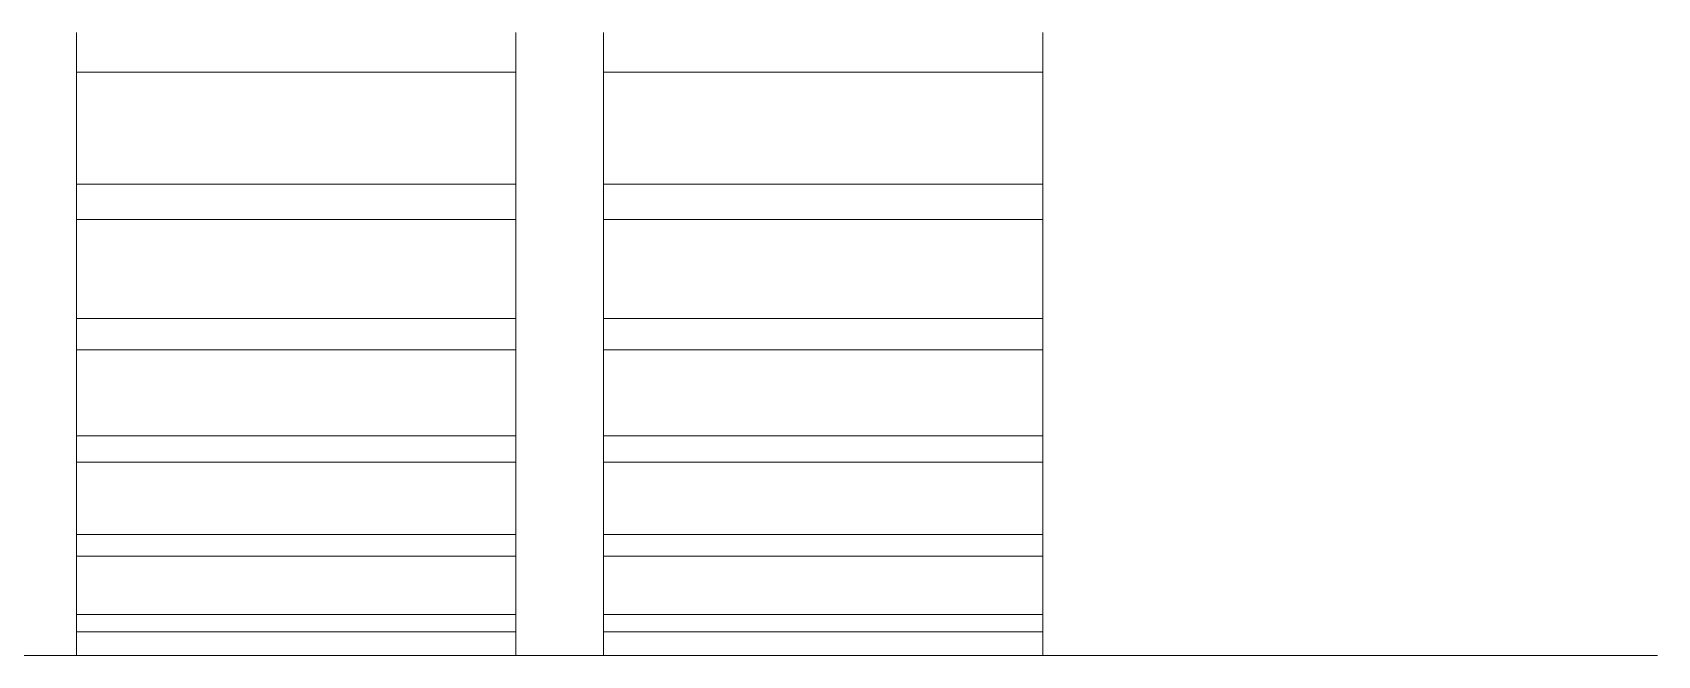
# Model space of a CAD drawing. Header units: millimetres. Extents: x 278858 to 279223, y 218711 to 219074.
# Drawn here: x 279157.63 to 279176.13, y 218875.83 to 218882.92 of the extents above; entities that cross this region are included whole.
import ezdxf

# ---------------------------------------------------------------- set-up
doc = ezdxf.new("R2010")
doc.units = ezdxf.units.MM
doc.header["$LTSCALE"] = 2
doc.layers.add('AM_9', color=251, linetype='Continuous', lineweight=15)

msp = doc.modelspace()

# ---------------------------------------------------------------- linework, layer by layer
at = {"layer": 'AM_9'}
for p, q in [((279158.131, 218882.919), (279158.131, 218882.469)), ((279163.131, 218882.469), (279163.131, 218882.919)), ((279164.131, 218882.919), (279164.131, 218882.469)), ((279169.131, 218882.469), (279169.131, 218882.919)), ((279158.131, 218882.419), (279158.131, 218882.469)), ((279158.131, 218882.469), (279158.131, 218882.469)), ((279158.131, 218882.469), (279163.131, 218882.469)), ((279158.131, 218882.369), (279158.131, 218882.419)), ((279158.131, 218882.318), (279158.131, 218882.369)), ((279163.131, 218882.469), (279163.131, 218882.419)), ((279163.131, 218882.469), (279163.131, 218882.469)), ((279163.131, 218882.419), (279163.131, 218882.369)), ((279163.131, 218882.369), (279163.131, 218882.318)), ((279164.131, 218882.419), (279164.131, 218882.469)), ((279164.131, 218882.469), (279164.131, 218882.469)), ((279164.131, 218882.469), (279169.131, 218882.469)), ((279164.131, 218882.369), (279164.131, 218882.419)), ((279164.131, 218882.318), (279164.131, 218882.369)), ((279169.131, 218882.469), (279169.131, 218882.419)), ((279169.131, 218882.469), (279169.131, 218882.469)), ((279169.131, 218882.419), (279169.131, 218882.369)), ((279169.131, 218882.369), (279169.131, 218882.318)), ((279158.131, 218882.267), (279158.131, 218882.318)), ((279158.131, 218882.215), (279158.131, 218882.267)), ((279158.131, 218882.163), (279158.131, 218882.215)), ((279158.131, 218882.11), (279158.131, 218882.163)), ((279163.131, 218882.318), (279163.131, 218882.267)), ((279163.131, 218882.267), (279163.131, 218882.215)), ((279163.131, 218882.215), (279163.131, 218882.163)), ((279163.131, 218882.163), (279163.131, 218882.11)), ((279164.131, 218882.267), (279164.131, 218882.318)), ((279164.131, 218882.215), (279164.131, 218882.267)), ((279164.131, 218882.163), (279164.131, 218882.215)), ((279164.131, 218882.11), (279164.131, 218882.163)), ((279169.131, 218882.318), (279169.131, 218882.267)), ((279169.131, 218882.267), (279169.131, 218882.215)), ((279169.131, 218882.215), (279169.131, 218882.163)), ((279169.131, 218882.163), (279169.131, 218882.11)), ((279158.131, 218882.057), (279158.131, 218882.11)), ((279158.131, 218882.003), (279158.131, 218882.057)), ((279158.131, 218881.948), (279158.131, 218882.003)), ((279163.131, 218882.11), (279163.131, 218882.057)), ((279163.131, 218882.057), (279163.131, 218882.003)), ((279163.131, 218882.003), (279163.131, 218881.948)), ((279164.131, 218882.057), (279164.131, 218882.11)), ((279164.131, 218882.003), (279164.131, 218882.057)), ((279164.131, 218881.948), (279164.131, 218882.003)), ((279169.131, 218882.11), (279169.131, 218882.057)), ((279169.131, 218882.057), (279169.131, 218882.003)), ((279169.131, 218882.003), (279169.131, 218881.948)), ((279158.131, 218881.893), (279158.131, 218881.948)), ((279158.131, 218881.838), (279158.131, 218881.893)), ((279158.131, 218881.782), (279158.131, 218881.838)), ((279158.131, 218881.725), (279158.131, 218881.782)), ((279163.131, 218881.948), (279163.131, 218881.893)), ((279163.131, 218881.893), (279163.131, 218881.838)), ((279163.131, 218881.838), (279163.131, 218881.782)), ((279163.131, 218881.782), (279163.131, 218881.725)), ((279164.131, 218881.893), (279164.131, 218881.948)), ((279164.131, 218881.838), (279164.131, 218881.893)), ((279164.131, 218881.782), (279164.131, 218881.838)), ((279164.131, 218881.725), (279164.131, 218881.782)), ((279169.131, 218881.948), (279169.131, 218881.893)), ((279169.131, 218881.893), (279169.131, 218881.838)), ((279169.131, 218881.838), (279169.131, 218881.782)), ((279169.131, 218881.782), (279169.131, 218881.725)), ((279158.131, 218881.668), (279158.131, 218881.725)), ((279158.131, 218881.611), (279158.131, 218881.668)), ((279158.131, 218881.553), (279158.131, 218881.611)), ((279163.131, 218881.725), (279163.131, 218881.668)), ((279163.131, 218881.668), (279163.131, 218881.611)), ((279163.131, 218881.611), (279163.131, 218881.553)), ((279164.131, 218881.668), (279164.131, 218881.725)), ((279164.131, 218881.611), (279164.131, 218881.668)), ((279164.131, 218881.553), (279164.131, 218881.611)), ((279169.131, 218881.725), (279169.131, 218881.668)), ((279169.131, 218881.668), (279169.131, 218881.611)), ((279169.131, 218881.611), (279169.131, 218881.553)), ((279158.131, 218881.494), (279158.131, 218881.553)), ((279158.131, 218881.435), (279158.131, 218881.494)), ((279158.131, 218881.376), (279158.131, 218881.435)), ((279163.131, 218881.553), (279163.131, 218881.494)), ((279163.131, 218881.494), (279163.131, 218881.435)), ((279163.131, 218881.435), (279163.131, 218881.376)), ((279164.131, 218881.494), (279164.131, 218881.553)), ((279164.131, 218881.435), (279164.131, 218881.494)), ((279164.131, 218881.376), (279164.131, 218881.435)), ((279169.131, 218881.553), (279169.131, 218881.494)), ((279169.131, 218881.494), (279169.131, 218881.435)), ((279169.131, 218881.435), (279169.131, 218881.376)), ((279158.131, 218881.315), (279158.131, 218881.376)), ((279158.131, 218881.255), (279158.131, 218881.315)), ((279158.131, 218881.194), (279158.131, 218881.255)), ((279163.131, 218881.376), (279163.131, 218881.315)), ((279163.131, 218881.315), (279163.131, 218881.255)), ((279163.131, 218881.255), (279163.131, 218881.194)), ((279164.131, 218881.315), (279164.131, 218881.376)), ((279164.131, 218881.255), (279164.131, 218881.315)), ((279164.131, 218881.194), (279164.131, 218881.255)), ((279169.131, 218881.376), (279169.131, 218881.315)), ((279169.131, 218881.315), (279169.131, 218881.255)), ((279169.131, 218881.255), (279169.131, 218881.194)), ((279158.131, 218881.194), (279158.131, 218880.792)), ((279158.131, 218881.194), (279163.131, 218881.194)), ((279163.131, 218880.792), (279163.131, 218881.194)), ((279164.131, 218881.194), (279164.131, 218880.792)), ((279164.131, 218881.194), (279169.131, 218881.194)), ((279169.131, 218880.792), (279169.131, 218881.194)), ((279158.131, 218880.744), (279158.131, 218880.792)), ((279158.131, 218880.792), (279163.131, 218880.792)), ((279158.131, 218880.692), (279158.131, 218880.744)), ((279158.131, 218880.639), (279158.131, 218880.692)), ((279163.131, 218880.792), (279163.131, 218880.744)), ((279163.131, 218880.744), (279163.131, 218880.692)), ((279163.131, 218880.692), (279163.131, 218880.639)), ((279164.131, 218880.744), (279164.131, 218880.792)), ((279164.131, 218880.792), (279169.131, 218880.792)), ((279164.131, 218880.692), (279164.131, 218880.744)), ((279164.131, 218880.639), (279164.131, 218880.692)), ((279169.131, 218880.792), (279169.131, 218880.744)), ((279169.131, 218880.744), (279169.131, 218880.692)), ((279169.131, 218880.692), (279169.131, 218880.639)), ((279158.131, 218880.586), (279158.131, 218880.639)), ((279158.131, 218880.532), (279158.131, 218880.586)), ((279158.131, 218880.477), (279158.131, 218880.532)), ((279163.131, 218880.639), (279163.131, 218880.586)), ((279163.131, 218880.586), (279163.131, 218880.532)), ((279163.131, 218880.532), (279163.131, 218880.477)), ((279164.131, 218880.586), (279164.131, 218880.639)), ((279164.131, 218880.532), (279164.131, 218880.586)), ((279164.131, 218880.477), (279164.131, 218880.532)), ((279169.131, 218880.639), (279169.131, 218880.586)), ((279169.131, 218880.586), (279169.131, 218880.532)), ((279169.131, 218880.532), (279169.131, 218880.477)), ((279158.131, 218880.422), (279158.131, 218880.477)), ((279158.131, 218880.367), (279158.131, 218880.422)), ((279158.131, 218880.311), (279158.131, 218880.367)), ((279158.131, 218880.254), (279158.131, 218880.311)), ((279163.131, 218880.477), (279163.131, 218880.422)), ((279163.131, 218880.422), (279163.131, 218880.367)), ((279163.131, 218880.367), (279163.131, 218880.311)), ((279163.131, 218880.311), (279163.131, 218880.254)), ((279164.131, 218880.422), (279164.131, 218880.477)), ((279164.131, 218880.367), (279164.131, 218880.422)), ((279164.131, 218880.311), (279164.131, 218880.367)), ((279164.131, 218880.254), (279164.131, 218880.311)), ((279169.131, 218880.477), (279169.131, 218880.422)), ((279169.131, 218880.422), (279169.131, 218880.367)), ((279169.131, 218880.367), (279169.131, 218880.311)), ((279169.131, 218880.311), (279169.131, 218880.254)), ((279158.131, 218880.197), (279158.131, 218880.254)), ((279158.131, 218880.14), (279158.131, 218880.197)), ((279158.131, 218880.082), (279158.131, 218880.14)), ((279163.131, 218880.254), (279163.131, 218880.197)), ((279163.131, 218880.197), (279163.131, 218880.14)), ((279163.131, 218880.14), (279163.131, 218880.082)), ((279164.131, 218880.197), (279164.131, 218880.254)), ((279164.131, 218880.14), (279164.131, 218880.197)), ((279164.131, 218880.082), (279164.131, 218880.14)), ((279169.131, 218880.254), (279169.131, 218880.197)), ((279169.131, 218880.197), (279169.131, 218880.14)), ((279169.131, 218880.14), (279169.131, 218880.082)), ((279158.131, 218880.023), (279158.131, 218880.082)), ((279158.131, 218879.964), (279158.131, 218880.023)), ((279158.131, 218879.905), (279158.131, 218879.964)), ((279163.131, 218880.082), (279163.131, 218880.023)), ((279163.131, 218880.023), (279163.131, 218879.964)), ((279163.131, 218879.964), (279163.131, 218879.905)), ((279164.131, 218880.023), (279164.131, 218880.082)), ((279164.131, 218879.964), (279164.131, 218880.023)), ((279164.131, 218879.905), (279164.131, 218879.964)), ((279169.131, 218880.082), (279169.131, 218880.023)), ((279169.131, 218880.023), (279169.131, 218879.964)), ((279169.131, 218879.964), (279169.131, 218879.905)), ((279158.131, 218879.845), (279158.131, 218879.905)), ((279158.131, 218879.784), (279158.131, 218879.845)), ((279158.131, 218879.723), (279158.131, 218879.784)), ((279163.131, 218879.905), (279163.131, 218879.845)), ((279163.131, 218879.845), (279163.131, 218879.784)), ((279163.131, 218879.784), (279163.131, 218879.723)), ((279164.131, 218879.845), (279164.131, 218879.905)), ((279164.131, 218879.784), (279164.131, 218879.845)), ((279164.131, 218879.723), (279164.131, 218879.784)), ((279169.131, 218879.905), (279169.131, 218879.845)), ((279169.131, 218879.845), (279169.131, 218879.784)), ((279169.131, 218879.784), (279169.131, 218879.723)), ((279158.131, 218879.662), (279158.131, 218879.723)), ((279158.131, 218879.662), (279158.131, 218879.309)), ((279158.131, 218879.662), (279163.131, 218879.662)), ((279163.131, 218879.723), (279163.131, 218879.662)), ((279163.131, 218879.309), (279163.131, 218879.662)), ((279164.131, 218879.662), (279164.131, 218879.723)), ((279164.131, 218879.662), (279164.131, 218879.309)), ((279164.131, 218879.662), (279169.131, 218879.662)), ((279169.131, 218879.723), (279169.131, 218879.662)), ((279169.131, 218879.309), (279169.131, 218879.662)), ((279158.131, 218879.257), (279158.131, 218879.309)), ((279158.131, 218879.309), (279163.131, 218879.309)), ((279158.131, 218879.203), (279158.131, 218879.257)), ((279158.131, 218879.148), (279158.131, 218879.203)), ((279163.131, 218879.309), (279163.131, 218879.257)), ((279163.131, 218879.257), (279163.131, 218879.203)), ((279163.131, 218879.203), (279163.131, 218879.148)), ((279164.131, 218879.257), (279164.131, 218879.309)), ((279164.131, 218879.309), (279169.131, 218879.309)), ((279164.131, 218879.203), (279164.131, 218879.257)), ((279164.131, 218879.148), (279164.131, 218879.203)), ((279169.131, 218879.309), (279169.131, 218879.257)), ((279169.131, 218879.257), (279169.131, 218879.203)), ((279169.131, 218879.203), (279169.131, 218879.148)), ((279158.131, 218879.093), (279158.131, 218879.148)), ((279158.131, 218879.038), (279158.131, 218879.093)), ((279158.131, 218878.981), (279158.131, 218879.038)), ((279163.131, 218879.148), (279163.131, 218879.093)), ((279163.131, 218879.093), (279163.131, 218879.038)), ((279163.131, 218879.038), (279163.131, 218878.981)), ((279164.131, 218879.093), (279164.131, 218879.148)), ((279164.131, 218879.038), (279164.131, 218879.093)), ((279164.131, 218878.981), (279164.131, 218879.038)), ((279169.131, 218879.148), (279169.131, 218879.093)), ((279169.131, 218879.093), (279169.131, 218879.038)), ((279169.131, 218879.038), (279169.131, 218878.981)), ((279158.131, 218878.925), (279158.131, 218878.981)), ((279158.131, 218878.867), (279158.131, 218878.925)), ((279158.131, 218878.81), (279158.131, 218878.867)), ((279163.131, 218878.981), (279163.131, 218878.925)), ((279163.131, 218878.925), (279163.131, 218878.867)), ((279163.131, 218878.867), (279163.131, 218878.81)), ((279164.131, 218878.925), (279164.131, 218878.981)), ((279164.131, 218878.867), (279164.131, 218878.925)), ((279164.131, 218878.81), (279164.131, 218878.867)), ((279169.131, 218878.981), (279169.131, 218878.925)), ((279169.131, 218878.925), (279169.131, 218878.867)), ((279169.131, 218878.867), (279169.131, 218878.81)), ((279158.131, 218878.751), (279158.131, 218878.81)), ((279158.131, 218878.693), (279158.131, 218878.751)), ((279158.131, 218878.634), (279158.131, 218878.693)), ((279158.131, 218878.574), (279158.131, 218878.634)), ((279163.131, 218878.81), (279163.131, 218878.751)), ((279163.131, 218878.751), (279163.131, 218878.693)), ((279163.131, 218878.693), (279163.131, 218878.634)), ((279163.131, 218878.634), (279163.131, 218878.574)), ((279164.131, 218878.751), (279164.131, 218878.81)), ((279164.131, 218878.693), (279164.131, 218878.751)), ((279164.131, 218878.634), (279164.131, 218878.693)), ((279164.131, 218878.574), (279164.131, 218878.634)), ((279169.131, 218878.81), (279169.131, 218878.751)), ((279169.131, 218878.751), (279169.131, 218878.693)), ((279169.131, 218878.693), (279169.131, 218878.634)), ((279169.131, 218878.634), (279169.131, 218878.574)), ((279158.131, 218878.514), (279158.131, 218878.574)), ((279158.131, 218878.453), (279158.131, 218878.514)), ((279158.131, 218878.392), (279158.131, 218878.453)), ((279163.131, 218878.574), (279163.131, 218878.514)), ((279163.131, 218878.514), (279163.131, 218878.453)), ((279163.131, 218878.453), (279163.131, 218878.392)), ((279164.131, 218878.514), (279164.131, 218878.574)), ((279164.131, 218878.453), (279164.131, 218878.514)), ((279164.131, 218878.392), (279164.131, 218878.453)), ((279169.131, 218878.574), (279169.131, 218878.514)), ((279169.131, 218878.514), (279169.131, 218878.453)), ((279169.131, 218878.453), (279169.131, 218878.392)), ((279158.131, 218878.33), (279158.131, 218878.392)), ((279158.131, 218878.33), (279158.131, 218878.029)), ((279158.131, 218878.33), (279163.131, 218878.33)), ((279163.131, 218878.392), (279163.131, 218878.33)), ((279163.131, 218878.029), (279163.131, 218878.33)), ((279164.131, 218878.33), (279164.131, 218878.392)), ((279164.131, 218878.33), (279164.131, 218878.029)), ((279164.131, 218878.33), (279169.131, 218878.33)), ((279169.131, 218878.392), (279169.131, 218878.33)), ((279169.131, 218878.029), (279169.131, 218878.33)), ((279158.131, 218878.023), (279158.131, 218878.029)), ((279158.131, 218878.029), (279163.131, 218878.029)), ((279158.131, 218877.967), (279158.131, 218878.023)), ((279158.131, 218877.912), (279158.131, 218877.967)), ((279158.131, 218877.856), (279158.131, 218877.912)), ((279163.131, 218878.029), (279163.131, 218878.023)), ((279163.131, 218878.023), (279163.131, 218877.967)), ((279163.131, 218877.967), (279163.131, 218877.912)), ((279163.131, 218877.912), (279163.131, 218877.856)), ((279164.131, 218878.023), (279164.131, 218878.029)), ((279164.131, 218878.029), (279169.131, 218878.029)), ((279164.131, 218877.967), (279164.131, 218878.023)), ((279164.131, 218877.912), (279164.131, 218877.967)), ((279164.131, 218877.856), (279164.131, 218877.912)), ((279169.131, 218878.029), (279169.131, 218878.023)), ((279169.131, 218878.023), (279169.131, 218877.967)), ((279169.131, 218877.967), (279169.131, 218877.912)), ((279169.131, 218877.912), (279169.131, 218877.856)), ((279158.131, 218877.799), (279158.131, 218877.856)), ((279158.131, 218877.742), (279158.131, 218877.799)), ((279158.131, 218877.684), (279158.131, 218877.742)), ((279163.131, 218877.856), (279163.131, 218877.799)), ((279163.131, 218877.799), (279163.131, 218877.742)), ((279163.131, 218877.742), (279163.131, 218877.684)), ((279164.131, 218877.799), (279164.131, 218877.856)), ((279164.131, 218877.742), (279164.131, 218877.799)), ((279164.131, 218877.684), (279164.131, 218877.742)), ((279169.131, 218877.856), (279169.131, 218877.799)), ((279169.131, 218877.799), (279169.131, 218877.742)), ((279169.131, 218877.742), (279169.131, 218877.684)), ((279158.131, 218877.626), (279158.131, 218877.684)), ((279158.131, 218877.567), (279158.131, 218877.626)), ((279158.131, 218877.508), (279158.131, 218877.567)), ((279163.131, 218877.684), (279163.131, 218877.626)), ((279163.131, 218877.626), (279163.131, 218877.567)), ((279163.131, 218877.567), (279163.131, 218877.508)), ((279164.131, 218877.626), (279164.131, 218877.684)), ((279164.131, 218877.567), (279164.131, 218877.626)), ((279164.131, 218877.508), (279164.131, 218877.567)), ((279169.131, 218877.684), (279169.131, 218877.626)), ((279169.131, 218877.626), (279169.131, 218877.567)), ((279169.131, 218877.567), (279169.131, 218877.508)), ((279158.131, 218877.449), (279158.131, 218877.508)), ((279158.131, 218877.389), (279158.131, 218877.449)), ((279158.131, 218877.328), (279158.131, 218877.389)), ((279163.131, 218877.508), (279163.131, 218877.449)), ((279163.131, 218877.449), (279163.131, 218877.389)), ((279163.131, 218877.389), (279163.131, 218877.328)), ((279164.131, 218877.449), (279164.131, 218877.508)), ((279164.131, 218877.389), (279164.131, 218877.449)), ((279164.131, 218877.328), (279164.131, 218877.389)), ((279169.131, 218877.508), (279169.131, 218877.449)), ((279169.131, 218877.449), (279169.131, 218877.389)), ((279169.131, 218877.389), (279169.131, 218877.328)), ((279158.131, 218877.267), (279158.131, 218877.328)), ((279158.131, 218877.206), (279158.131, 218877.267)), ((279158.131, 218877.206), (279158.131, 218876.957)), ((279158.131, 218877.206), (279163.131, 218877.206)), ((279163.131, 218877.328), (279163.131, 218877.267)), ((279163.131, 218877.267), (279163.131, 218877.206)), ((279163.131, 218876.957), (279163.131, 218877.206)), ((279164.131, 218877.267), (279164.131, 218877.328)), ((279164.131, 218877.206), (279164.131, 218877.267)), ((279164.131, 218877.206), (279164.131, 218876.957)), ((279164.131, 218877.206), (279169.131, 218877.206)), ((279169.131, 218877.328), (279169.131, 218877.267)), ((279169.131, 218877.267), (279169.131, 218877.206)), ((279169.131, 218876.957), (279169.131, 218877.206)), ((279158.131, 218876.939), (279158.131, 218876.957)), ((279158.131, 218876.957), (279163.131, 218876.957)), ((279158.131, 218876.883), (279158.131, 218876.939)), ((279158.131, 218876.826), (279158.131, 218876.883)), ((279158.131, 218876.769), (279158.131, 218876.826)), ((279163.131, 218876.957), (279163.131, 218876.939)), ((279163.131, 218876.939), (279163.131, 218876.883)), ((279163.131, 218876.883), (279163.131, 218876.826)), ((279163.131, 218876.826), (279163.131, 218876.769)), ((279164.131, 218876.939), (279164.131, 218876.957)), ((279164.131, 218876.957), (279169.131, 218876.957)), ((279164.131, 218876.883), (279164.131, 218876.939)), ((279164.131, 218876.826), (279164.131, 218876.883)), ((279164.131, 218876.769), (279164.131, 218876.826)), ((279169.131, 218876.957), (279169.131, 218876.939)), ((279169.131, 218876.939), (279169.131, 218876.883)), ((279169.131, 218876.883), (279169.131, 218876.826)), ((279169.131, 218876.826), (279169.131, 218876.769)), ((279158.131, 218876.711), (279158.131, 218876.769)), ((279158.131, 218876.653), (279158.131, 218876.711)), ((279158.131, 218876.594), (279158.131, 218876.653)), ((279163.131, 218876.769), (279163.131, 218876.711)), ((279163.131, 218876.711), (279163.131, 218876.653)), ((279163.131, 218876.653), (279163.131, 218876.594)), ((279164.131, 218876.711), (279164.131, 218876.769)), ((279164.131, 218876.653), (279164.131, 218876.711)), ((279164.131, 218876.594), (279164.131, 218876.653)), ((279169.131, 218876.769), (279169.131, 218876.711)), ((279169.131, 218876.711), (279169.131, 218876.653)), ((279169.131, 218876.653), (279169.131, 218876.594)), ((279158.131, 218876.535), (279158.131, 218876.594)), ((279158.131, 218876.475), (279158.131, 218876.535)), ((279158.131, 218876.415), (279158.131, 218876.475)), ((279158.131, 218876.355), (279158.131, 218876.415)), ((279163.131, 218876.594), (279163.131, 218876.535)), ((279163.131, 218876.535), (279163.131, 218876.475)), ((279163.131, 218876.475), (279163.131, 218876.415)), ((279163.131, 218876.415), (279163.131, 218876.355)), ((279164.131, 218876.535), (279164.131, 218876.594)), ((279164.131, 218876.475), (279164.131, 218876.535)), ((279164.131, 218876.415), (279164.131, 218876.475)), ((279164.131, 218876.355), (279164.131, 218876.415)), ((279169.131, 218876.594), (279169.131, 218876.535)), ((279169.131, 218876.535), (279169.131, 218876.475)), ((279169.131, 218876.475), (279169.131, 218876.415)), ((279169.131, 218876.415), (279169.131, 218876.355)), ((279158.131, 218876.294), (279158.131, 218876.355)), ((279158.131, 218876.294), (279158.131, 218876.099)), ((279158.131, 218876.294), (279163.131, 218876.294)), ((279163.131, 218876.355), (279163.131, 218876.294)), ((279163.131, 218876.099), (279163.131, 218876.294)), ((279164.131, 218876.294), (279164.131, 218876.355)), ((279164.131, 218876.294), (279164.131, 218876.099)), ((279164.131, 218876.294), (279169.131, 218876.294)), ((279169.131, 218876.355), (279169.131, 218876.294)), ((279169.131, 218876.099), (279169.131, 218876.294)), ((279158.131, 218876.068), (279158.131, 218876.099)), ((279158.131, 218876.099), (279163.131, 218876.099)), ((279158.131, 218876.011), (279158.131, 218876.068)), ((279163.131, 218876.099), (279163.131, 218876.068)), ((279163.131, 218876.068), (279163.131, 218876.011)), ((279164.131, 218876.068), (279164.131, 218876.099)), ((279164.131, 218876.099), (279169.131, 218876.099)), ((279164.131, 218876.011), (279164.131, 218876.068)), ((279169.131, 218876.099), (279169.131, 218876.068)), ((279169.131, 218876.068), (279169.131, 218876.011)), ((279158.131, 218875.953), (279158.131, 218876.011)), ((279158.131, 218875.895), (279158.131, 218875.953)), ((279158.131, 218875.837), (279158.131, 218875.895)), ((279163.131, 218876.011), (279163.131, 218875.953)), ((279163.131, 218875.953), (279163.131, 218875.895)), ((279163.131, 218875.895), (279163.131, 218875.837)), ((279164.131, 218875.953), (279164.131, 218876.011)), ((279164.131, 218875.895), (279164.131, 218875.953)), ((279164.131, 218875.837), (279164.131, 218875.895)), ((279169.131, 218876.011), (279169.131, 218875.953)), ((279169.131, 218875.953), (279169.131, 218875.895)), ((279169.131, 218875.895), (279169.131, 218875.837)), ((279176.131, 218875.828), (279157.131, 218875.828)), ((279158.131, 218875.828), (279158.131, 218875.837)), ((279163.131, 218875.837), (279163.131, 218875.828)), ((279164.131, 218875.828), (279164.131, 218875.837)), ((279169.131, 218875.837), (279169.131, 218875.828))]:
    msp.add_line(p, q, dxfattribs=at)

doc.saveas('drawing.dxf')
